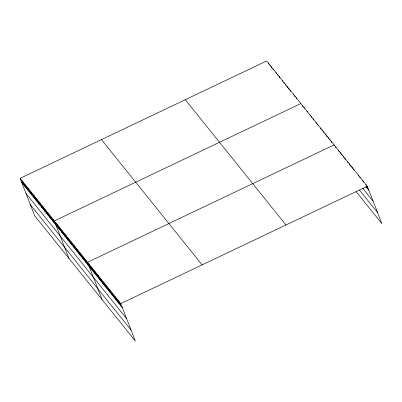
<?xml version="1.0" encoding="UTF-8"?>
<svg xmlns="http://www.w3.org/2000/svg" width="402" height="402" viewBox="0 0 402 402"><rect width="100%" height="100%" fill="white"/><g stroke="black" fill="none" stroke-linecap="round" stroke-linejoin="round"><path stroke-width="0.6" d="M20.1 178.337L120.756 303.616L135.338 341.022L34.683 215.748L20.1 178.337L266.662 60.978L367.317 186.252L381.9 223.663L356.232 191.719M300.882 103.57L54.32 220.934L68.908 258.34M120.756 303.616L367.317 186.252M365.895 186.593L368.915 190.352M362.629 188.191L373.197 201.342M359.499 190.121L377.614 212.668M185.297 99.706L285.948 224.984M101.465 139.61L202.121 264.883M21.698 182.438L122.354 307.711M25.984 193.427L126.64 318.706M30.401 204.754L131.052 330.032M365.805 184.372L366.207 185.397M366.604 186.422L367.403 188.473M362.785 180.619L363.383 182.151M359.765 176.86L360.167 177.88M358.257 174.981L358.654 176.006M353.725 169.342L354.127 170.368M352.217 167.463L352.614 168.488M350.705 165.584L351.308 167.121M349.197 163.704L349.795 165.242M347.69 161.825L348.087 162.85M344.67 158.066L345.268 159.604M343.157 156.187L343.559 157.212M341.65 154.308L342.047 155.333M340.137 152.428L340.539 153.453M338.63 150.549L339.027 151.574M335.61 146.79L336.007 147.815M334.499 145.936L334.097 144.911L87.541 262.275L102.123 299.681M331.077 141.152L331.68 142.69M329.57 139.273L329.972 140.298M328.062 137.399L328.459 138.419M326.55 135.519L327.148 137.052M325.042 133.64L325.439 134.66M323.53 131.761L323.932 132.786M322.022 129.881L322.419 130.906M320.51 128.002L320.912 129.027M317.49 124.243L317.892 125.268M315.982 122.364L316.379 123.389M312.962 118.605L313.56 120.143M311.449 116.726L311.851 117.751M309.942 114.846L310.344 115.871M306.922 111.088L307.324 112.113M303.902 107.329L304.304 108.354M302.394 105.45L302.791 106.475M296.219 97.761L296.616 98.786M294.661 95.827L295.058 96.852M293.103 93.892L293.505 94.917M289.993 90.018L290.596 91.555M288.44 88.083L289.038 89.621M286.882 86.149L287.48 87.686M285.33 84.209L285.727 85.234M283.772 82.274L284.174 83.299M282.214 80.34L282.616 81.365M279.104 76.465L279.707 78.003M277.551 74.531L277.948 75.556M275.993 72.596L276.395 73.621M272.883 68.722L273.285 69.747M271.325 66.787L271.727 67.812M269.772 64.853L270.169 65.873M268.214 62.913L268.616 63.938M119.243 301.736L120.841 305.832M117.736 299.857L119.334 303.952M116.223 297.977L117.821 302.073M114.716 296.098L116.314 300.193M113.203 294.219L114.801 298.314M111.696 292.339L113.294 296.435M110.188 290.46L111.781 294.56M108.676 288.581L110.274 292.681M107.168 286.701L108.766 290.802M105.656 284.822L107.254 288.922M104.148 282.943L105.746 287.043M102.636 281.063L104.234 285.164M101.128 279.184L102.726 283.284M99.616 277.305L101.214 281.405M98.108 275.425L99.706 279.526M96.596 273.546L98.194 277.646M95.088 271.667L96.686 275.767M93.576 269.787L95.173 273.888M92.068 267.908L93.666 272.008M90.561 266.029L92.158 270.129M89.048 264.154L90.646 268.25M86.028 260.395L87.626 264.491M84.52 258.516L86.118 262.612M83.008 256.637L84.606 260.732M81.5 254.757L83.098 258.853M79.988 252.878L81.586 256.973M78.48 250.999L80.078 255.094M76.968 249.119L78.566 253.215M75.46 247.24L77.058 251.34M73.948 245.361L75.546 249.461M72.44 243.481L74.038 247.582M70.933 241.602L72.531 245.702M69.42 239.723L71.018 243.823M67.913 237.843L69.511 241.944M66.4 235.964L67.998 240.064M64.893 234.085L66.491 238.185M63.38 232.205L64.978 236.306M61.873 230.326L63.471 234.426M60.36 228.447L61.958 232.547M58.853 226.567L60.451 230.668M57.34 224.688L58.938 228.788M55.833 222.808L57.431 226.909M52.768 218.995L54.365 223.095M51.21 217.06L52.808 221.16M49.657 215.125L51.255 219.221M48.099 213.186L49.697 217.286M46.547 211.251L48.145 215.351M44.989 209.316L46.587 213.412M43.431 207.382L45.029 211.477M41.878 205.442L43.476 209.542M40.321 203.507L41.919 207.608M38.768 201.573L40.366 205.668M37.21 199.633L38.808 203.734M35.657 197.699L37.255 201.799M34.1 195.764L35.698 199.859M32.547 193.824L34.145 197.925M30.989 191.89L32.587 195.99M29.431 189.955L31.029 194.055M27.879 188.02L29.477 192.116M26.321 186.081L27.919 190.181M24.768 184.146L26.366 188.247M23.21 182.212L24.808 186.307M21.658 180.272L23.256 184.372"/></g></svg>
